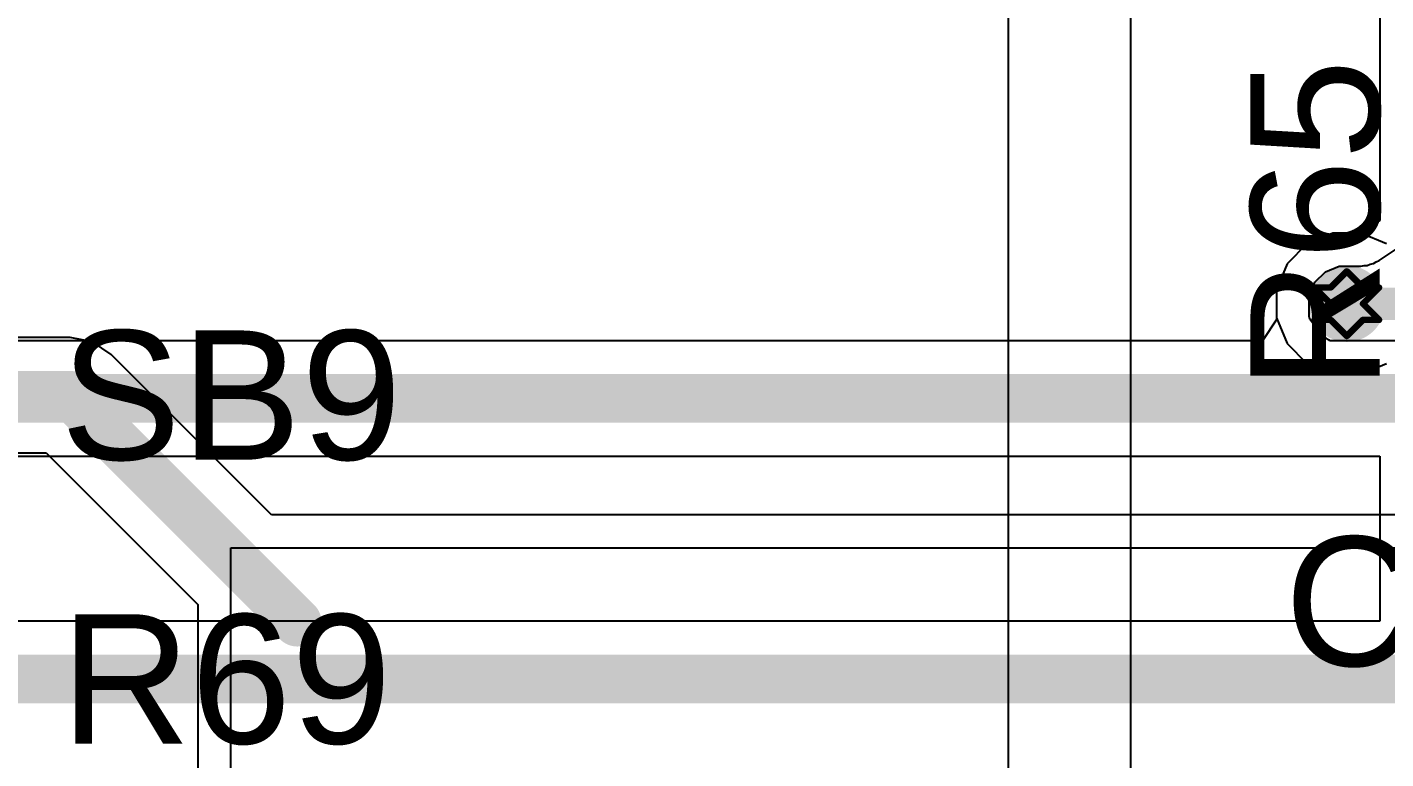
# Model space of a CAD drawing. Header units: inches. Extents: x 24 to 500, y 68 to 269.
# Drawn here: x 364.78 to 375.46, y 102.88 to 108.63 of the extents above; entities that cross this region are included whole.
import ezdxf

# ---------------------------------------------------------------- set-up
doc = ezdxf.new("R2010")
doc.units = ezdxf.units.IN
for name, color, linetype in [('Bottom Layer', 5, 'Continuous'), ('Drill Drawing', 1, 'Continuous'), ('Layer 1', 16, 'Continuous'), ('Layer 2', 76, 'Continuous'), ('Top Layer', 1, 'Continuous'), ('Top Overlay', 2, 'Continuous'), ('Top Paste', 8, 'Continuous'), ('Top Solder', 216, 'Continuous'), ('Via Holes', 16, 'Continuous')]:
    doc.layers.add(name, color=color, linetype=linetype)
doc.styles.add('Arial', font='', dxfattribs={"height": 0.2})
doc.styles.get('Arial').set_extended_font_data('Arial')

# ---------------------------------------------------------------- blocks, each defined once
blk = doc.blocks.new('RVT1E100M0405__269')
at = {"layer": 'Top Layer'}
for points in [[(-3.1, 0.8), (-0.5, 0.8), (-0.5, -0.8), (-3.1, -0.8)], [(0.5, 0.8), (3.1, 0.8), (3.1, -0.8), (0.5, -0.8)]]:
    blk.add_hatch(color=1, dxfattribs=at).paths.add_polyline_path(points)
at = {"layer": 'Top Paste'}
for points in [[(-3.1, 0.8), (-0.5, 0.8), (-0.5, -0.8), (-3.1, -0.8)], [(0.5, 0.8), (3.1, 0.8), (3.1, -0.8), (0.5, -0.8)]]:
    blk.add_hatch(color=8, dxfattribs=at).paths.add_polyline_path(points)
at = {"layer": 'Top Solder'}
for points in [[(-3.202, 0.902), (-0.398, 0.902), (-0.398, -0.902), (-3.202, -0.902)], [(0.398, 0.902), (3.202, 0.902), (3.202, -0.902), (0.398, -0.902)]]:
    blk.add_hatch(color=216, dxfattribs=at).paths.add_polyline_path(points)
at = {"layer": 'Top Overlay'}
for points in [[(-2.159, 1.524, 0.127, 0.127, 0), (-1.461, 2.223, 0.127, 0.127, 0)], [(-1.461, 2.223, 0.127, 0.127, 0), (-1.27, 2.223, 0.127, 0.127, 0)], [(-1.27, 2.223, 0.127, 0.127, 0), (2.159, 2.223, 0.127, 0.127, 0)], [(2.159, 0.991, 0.127, 0.127, 0), (2.159, 2.223, 0.127, 0.127, 0)], [(-2.743, 0.94, 0.127, 0.127, 0), (-2.743, 1.651, 0.127, 0.127, 0)], [(-2.159, 0.965, 0.127, 0.127, 0), (-2.159, 1.524, 0.127, 0.127, 0)], [(-3.099, 1.295, 0.127, 0.127, 0), (-2.388, 1.295, 0.127, 0.127, 0)], [(-2.159, -1.524, 0.127, 0.127, 0), (-2.159, -0.965, 0.127, 0.127, 0)], [(2.159, -2.223, 0.127, 0.127, 0), (2.159, -0.991, 0.127, 0.127, 0)], [(-2.159, -1.524, 0.127, 0.127, 0), (-1.461, -2.223, 0.127, 0.127, 0)], [(-1.461, -2.223, 0.127, 0.127, 0), (-1.27, -2.223, 0.127, 0.127, 0)], [(-1.27, -2.223, 0.127, 0.127, 0), (2.159, -2.223, 0.127, 0.127, 0)]]:
    blk.add_lwpolyline(points, format="xyseb", dxfattribs=at)
for points in [[(-1.492, 2.223, 0.0635, 0.0635, 1), (-1.429, 2.223, 0.0635, 0.0635, 1)], [(-1.492, 2.223, 0.0635, 0.0635, 1), (-1.429, 2.223, 0.0635, 0.0635, 1)], [(-1.302, 2.223, 0.0635, 0.0635, 1), (-1.238, 2.223, 0.0635, 0.0635, 1)], [(-1.302, 2.223, 0.0635, 0.0635, 1), (-1.238, 2.223, 0.0635, 0.0635, 1)], [(2.127, 2.223, 0.0635, 0.0635, 1), (2.191, 2.223, 0.0635, 0.0635, 1)], [(2.127, 2.223, 0.0635, 0.0635, 1), (2.191, 2.223, 0.0635, 0.0635, 1)], [(-2.775, 1.651, 0.0635, 0.0635, 1), (-2.711, 1.651, 0.0635, 0.0635, 1)], [(-2.191, 1.524, 0.0635, 0.0635, 1), (-2.127, 1.524, 0.0635, 0.0635, 1)], [(-2.191, 1.524, 0.0635, 0.0635, 1), (-2.127, 1.524, 0.0635, 0.0635, 1)], [(-3.131, 1.295, 0.0635, 0.0635, 1), (-3.067, 1.295, 0.0635, 0.0635, 1)], [(-2.419, 1.295, 0.0635, 0.0635, 1), (-2.356, 1.295, 0.0635, 0.0635, 1)], [(-2.775, 0.94, 0.0635, 0.0635, 1), (-2.711, 0.94, 0.0635, 0.0635, 1)], [(-2.191, 0.965, 0.0635, 0.0635, 1), (-2.127, 0.965, 0.0635, 0.0635, 1)], [(2.127, 0.991, 0.0635, 0.0635, 1), (2.191, 0.991, 0.0635, 0.0635, 1)], [(-2.191, -0.965, 0.0635, 0.0635, 1), (-2.127, -0.965, 0.0635, 0.0635, 1)], [(2.127, -0.991, 0.0635, 0.0635, 1), (2.191, -0.991, 0.0635, 0.0635, 1)], [(-2.191, -1.524, 0.0635, 0.0635, 1), (-2.127, -1.524, 0.0635, 0.0635, 1)], [(-2.191, -1.524, 0.0635, 0.0635, 1), (-2.127, -1.524, 0.0635, 0.0635, 1)], [(-1.492, -2.223, 0.0635, 0.0635, 1), (-1.429, -2.223, 0.0635, 0.0635, 1)], [(-1.492, -2.223, 0.0635, 0.0635, 1), (-1.429, -2.223, 0.0635, 0.0635, 1)], [(-1.302, -2.223, 0.0635, 0.0635, 1), (-1.238, -2.223, 0.0635, 0.0635, 1)], [(-1.302, -2.223, 0.0635, 0.0635, 1), (-1.238, -2.223, 0.0635, 0.0635, 1)], [(2.127, -2.223, 0.0635, 0.0635, 1), (2.191, -2.223, 0.0635, 0.0635, 1)], [(2.127, -2.223, 0.0635, 0.0635, 1), (2.191, -2.223, 0.0635, 0.0635, 1)]]:
    blk.add_lwpolyline(points, format="xyseb", close=True, dxfattribs=at)

msp = doc.modelspace()

# ---------------------------------------------------------------- hatches: boundary and pattern name
at = {"layer": 'Bottom Layer'}
h = msp.add_hatch(color=5, dxfattribs=at)
edge = h.paths.add_edge_path()
edge.add_arc((375.153, 106.453), 0.3, 0, 360)
at = {"layer": 'Layer 1'}
h = msp.add_hatch(color=16, dxfattribs=at)
edge = h.paths.add_edge_path()
edge.add_arc((375.153, 106.453), 0.3, 0, 360)
at = {"layer": 'Layer 2'}
h = msp.add_hatch(color=76, dxfattribs=at)
edge = h.paths.add_edge_path()
edge.add_arc((375.153, 106.453), 0.3, 0, 360)
at = {"layer": 'Top Layer'}
h = msp.add_hatch(color=1, dxfattribs=at)
edge = h.paths.add_edge_path()
edge.add_arc((375.153, 106.453), 0.3, 0, 360)
at = {"layer": 'Via Holes'}
h = msp.add_hatch(color=7, dxfattribs=at)
edge = h.paths.add_edge_path()
edge.add_arc((375.153, 106.453), 0.15, 0, 360)

# ---------------------------------------------------------------- linework, layer by layer
at = {"layer": 'Bottom Layer'}
for p, q in [((375.412, 117.094), (375.412, 107.107)), ((375.412, 107.107), (375.263, 107.007)), ((374.839, 106.923), (374.683, 106.767)), ((375.042, 107.007), (374.839, 106.923)), ((375.263, 107.007), (375.042, 107.007)), ((375.407, 106.792), (375.556, 106.892)), ((374.683, 106.767), (374.599, 106.564)), ((374.902, 106.621), (374.985, 106.704)), ((374.985, 106.704), (375.094, 106.748)), ((375.094, 106.748), (375.263, 106.748)), ((375.263, 106.748), (375.288, 106.753)), ((375.288, 106.753), (375.313, 106.753)), ((375.313, 106.753), (375.337, 106.763)), ((375.337, 106.763), (375.362, 106.768)), ((375.362, 106.768), (375.383, 106.782)), ((375.383, 106.782), (375.407, 106.792)), ((374.858, 106.512), (374.902, 106.621)), ((374.599, 106.564), (374.599, 106.343)), ((374.858, 106.382), (374.858, 106.512)), ((374.858, 106.381), (374.858, 106.382)), ((374.858, 106.356), (374.858, 106.381)), ((374.604, 106.331), (374.491, 106.162)), ((374.599, 106.343), (374.604, 106.331)), ((374.863, 106.331), (374.858, 106.356)), ((374.95, 106.212), (374.863, 106.331)), ((374.491, 106.162), (360.716, 106.162)), ((375.009, 106.169), (374.95, 106.212)), ((375.022, 106.162), (375.009, 106.169)), ((381.451, 106.162), (375.022, 106.162)), ((360.652, 105.256), (375.412, 105.256)), ((375.412, 105.256), (375.412, 103.958)), ((375.412, 103.958), (360.69, 103.958))]:
    msp.add_line(p, q, dxfattribs=at)
for points in [[(360.36, 105.709, 0.381, 0.381, 0), (381.781, 105.709, 0.381, 0.381, 0)], [(360.36, 103.505, 0.381, 0.381, 0), (383.667, 103.505, 0.381, 0.381, 0)]]:
    msp.add_lwpolyline(points, format="xyseb", dxfattribs=at)
at = {"layer": 'Drill Drawing'}
for points in [[(375.026, 106.58, 0.0508, 0.0508, 0), (375.153, 106.707, 0.0508, 0.0508, 0)], [(375.153, 106.707, 0.0508, 0.0508, 0), (375.28, 106.58, 0.0508, 0.0508, 0)], [(374.899, 106.58, 0.0508, 0.0508, 0), (375.026, 106.453, 0.0508, 0.0508, 0)], [(374.899, 106.58, 0.0508, 0.0508, 0), (375.026, 106.58, 0.0508, 0.0508, 0)], [(375.28, 106.58, 0.0508, 0.0508, 0), (375.407, 106.58, 0.0508, 0.0508, 0)], [(375.28, 106.453, 0.0508, 0.0508, 0), (375.407, 106.58, 0.0508, 0.0508, 0)], [(374.899, 106.326, 0.0508, 0.0508, 0), (375.026, 106.453, 0.0508, 0.0508, 0)], [(375.28, 106.453, 0.0508, 0.0508, 0), (375.407, 106.326, 0.0508, 0.0508, 0)], [(374.899, 106.326, 0.0508, 0.0508, 0), (375.026, 106.326, 0.0508, 0.0508, 0)], [(375.026, 106.326, 0.0508, 0.0508, 0), (375.153, 106.199, 0.0508, 0.0508, 0)], [(375.153, 106.199, 0.0508, 0.0508, 0), (375.28, 106.326, 0.0508, 0.0508, 0)], [(375.28, 106.326, 0.0508, 0.0508, 0), (375.407, 106.326, 0.0508, 0.0508, 0)]]:
    msp.add_lwpolyline(points, format="xyseb", dxfattribs=at)
for points in [[(375.14, 106.707, 0.0254, 0.0254, 1), (375.165, 106.707, 0.0254, 0.0254, 1)], [(375.14, 106.707, 0.0254, 0.0254, 1), (375.165, 106.707, 0.0254, 0.0254, 1)], [(374.886, 106.58, 0.0254, 0.0254, 1), (374.911, 106.58, 0.0254, 0.0254, 1)], [(374.886, 106.58, 0.0254, 0.0254, 1), (374.911, 106.58, 0.0254, 0.0254, 1)], [(375.013, 106.58, 0.0254, 0.0254, 1), (375.038, 106.58, 0.0254, 0.0254, 1)], [(375.013, 106.58, 0.0254, 0.0254, 1), (375.038, 106.58, 0.0254, 0.0254, 1)], [(375.267, 106.58, 0.0254, 0.0254, 1), (375.292, 106.58, 0.0254, 0.0254, 1)], [(375.267, 106.58, 0.0254, 0.0254, 1), (375.292, 106.58, 0.0254, 0.0254, 1)], [(375.394, 106.58, 0.0254, 0.0254, 1), (375.419, 106.58, 0.0254, 0.0254, 1)], [(375.394, 106.58, 0.0254, 0.0254, 1), (375.419, 106.58, 0.0254, 0.0254, 1)], [(375.013, 106.453, 0.0254, 0.0254, 1), (375.038, 106.453, 0.0254, 0.0254, 1)], [(375.013, 106.453, 0.0254, 0.0254, 1), (375.038, 106.453, 0.0254, 0.0254, 1)], [(375.267, 106.453, 0.0254, 0.0254, 1), (375.292, 106.453, 0.0254, 0.0254, 1)], [(375.267, 106.453, 0.0254, 0.0254, 1), (375.292, 106.453, 0.0254, 0.0254, 1)], [(374.886, 106.326, 0.0254, 0.0254, 1), (374.911, 106.326, 0.0254, 0.0254, 1)], [(374.886, 106.326, 0.0254, 0.0254, 1), (374.911, 106.326, 0.0254, 0.0254, 1)], [(375.013, 106.326, 0.0254, 0.0254, 1), (375.038, 106.326, 0.0254, 0.0254, 1)], [(375.013, 106.326, 0.0254, 0.0254, 1), (375.038, 106.326, 0.0254, 0.0254, 1)], [(375.267, 106.326, 0.0254, 0.0254, 1), (375.292, 106.326, 0.0254, 0.0254, 1)], [(375.267, 106.326, 0.0254, 0.0254, 1), (375.292, 106.326, 0.0254, 0.0254, 1)], [(375.394, 106.326, 0.0254, 0.0254, 1), (375.419, 106.326, 0.0254, 0.0254, 1)], [(375.394, 106.326, 0.0254, 0.0254, 1), (375.419, 106.326, 0.0254, 0.0254, 1)], [(375.14, 106.199, 0.0254, 0.0254, 1), (375.165, 106.199, 0.0254, 0.0254, 1)], [(375.14, 106.199, 0.0254, 0.0254, 1), (375.165, 106.199, 0.0254, 0.0254, 1)]]:
    msp.add_lwpolyline(points, format="xyseb", close=True, dxfattribs=at)
at = {"layer": 'Layer 2'}
for p, q in [((372.491, 141.335), (372.491, 101.57)), ((373.456, 81.432), (373.456, 115.033)), ((374.839, 106.923), (374.683, 106.767)), ((375.042, 107.007), (374.839, 106.923)), ((375.263, 107.007), (375.042, 107.007)), ((375.466, 106.923), (375.263, 107.007)), ((374.683, 106.767), (374.599, 106.564)), ((374.599, 106.564), (374.599, 106.343)), ((374.599, 106.343), (374.683, 106.14)), ((374.683, 106.14), (374.839, 105.984)), ((374.839, 105.984), (375.042, 105.899)), ((375.263, 105.899), (375.466, 105.984)), ((375.042, 105.899), (375.263, 105.899))]:
    msp.add_line(p, q, dxfattribs=at)
at = {"layer": 'Top Layer'}
for p, q in [((365.118, 106.188), (364.284, 106.188)), ((365.292, 106.153), (365.118, 106.188)), ((365.439, 106.055), (365.292, 106.153)), ((366.701, 104.793), (365.439, 106.055)), ((364.284, 105.281), (364.93, 105.281)), ((364.93, 105.281), (366.121, 104.091)), ((378.253, 104.793), (366.701, 104.793)), ((366.38, 94.488), (366.38, 104.534)), ((366.38, 104.534), (378.253, 104.534)), ((366.121, 104.091), (366.121, 94.488))]:
    msp.add_line(p, q, dxfattribs=at)
for points in [[(375.153, 106.453, 0.254, 0.254, 0), (376.266, 106.453, 0.254, 0.254, 0)], [(363.461, 105.734, 0.381, 0.381, 0), (365.118, 105.734, 0.381, 0.381, 0)], [(365.118, 105.734, 0.381, 0.381, 0), (366.903, 103.95, 0.381, 0.381, 0)]]:
    msp.add_lwpolyline(points, format="xyseb", dxfattribs=at)
for points in [[(375.089, 106.453, 0.127, 0.127, 1), (375.216, 106.453, 0.127, 0.127, 1)], [(365.023, 105.734, 0.191, 0.191, 1), (365.213, 105.734, 0.191, 0.191, 1)], [(365.023, 105.734, 0.191, 0.191, 1), (365.213, 105.734, 0.191, 0.191, 1)], [(366.808, 103.95, 0.191, 0.191, 1), (366.998, 103.95, 0.191, 0.191, 1)]]:
    msp.add_lwpolyline(points, format="xyseb", close=True, dxfattribs=at)

# ---------------------------------------------------------------- block references
msp.add_blockref('RVT1E100M0405__269', (378.253, 100.711))

# ---------------------------------------------------------------- texts
at = {"layer": 'Top Overlay', "style": 'Arial'}
msp.add_text('R65', height=1.016, rotation=90, dxfattribs=at).set_placement((375.411, 105.771))
for s, p in [('SB9', (365.041, 105.227)), ('C3', (374.663, 103.607)), ('R69', (365.041, 102.997))]:
    msp.add_text(s, height=1.016, dxfattribs=at).set_placement(p)

doc.saveas('drawing.dxf')
